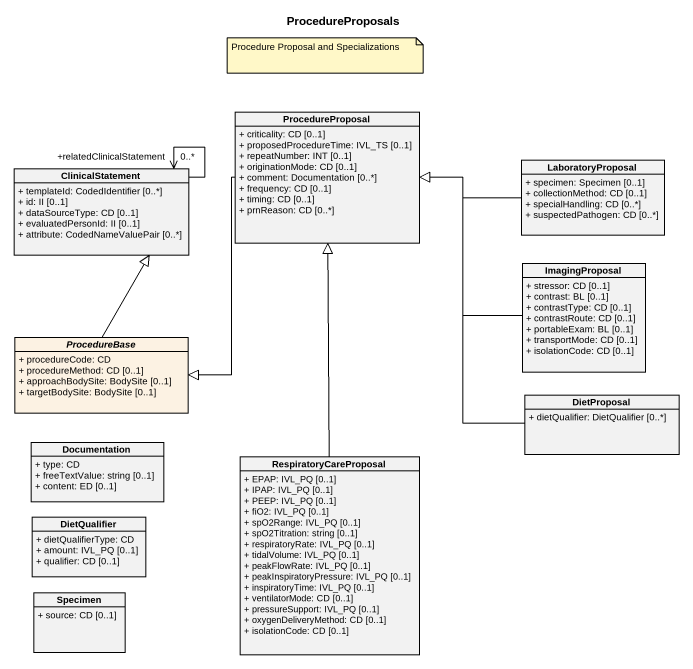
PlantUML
@startuml
title ProcedureProposals
hide circle
hide empty members
skinparam classAttributeIconSize 0
class ProcedureProposal {
  + criticality: CD [0..1]
  + proposedProcedureTime: IVL_TS [0..1]
  + repeatNumber: INT [0..1]
  + originationMode: CD [0..1]
  + comment: Documentation [0..*]
  + frequency: CD [0..1]
  + timing: CD [0..1]
  + prnReason: CD [0..*]
}
class ClinicalStatement {
  + templateId: CodedIdentifier [0..*]
  + id: II [0..1]
  + dataSourceType: CD [0..1]
  + evaluatedPersonId: II [0..1]
  + attribute: CodedNameValuePair [0..*]
}
class LaboratoryProposal {
  + specimen: Specimen [0..1]
  + collectionMethod: CD [0..1]
  + specialHandling: CD [0..*]
  + suspectedPathogen: CD [0..*]
}
class ImagingProposal {
  + stressor: CD [0..1]
  + contrast: BL [0..1]
  + contrastType: CD [0..1]
  + contrastRoute: CD [0..1]
  + portableExam: BL [0..1]
  + transportMode: CD [0..1]
  + isolationCode: CD [0..1]
}
abstract class ProcedureBase #FCF2E3 {
  + procedureCode: CD
  + procedureMethod: CD [0..1]
  + approachBodySite: BodySite [0..1]
  + targetBodySite: BodySite [0..1]
}
class DietProposal {
  + dietQualifier: DietQualifier [0..*]
}
class Documentation {
  + type: CD
  + freeTextValue: string [0..1]
  + content: ED [0..1]
}
class RespiratoryCareProposal {
  + EPAP: IVL_PQ [0..1]
  + IPAP: IVL_PQ [0..1]
  + PEEP: IVL_PQ [0..1]
  + fiO2: IVL_PQ [0..1]
  + spO2Range: IVL_PQ [0..1]
  + spO2Titration: string [0..1]
  + respiratoryRate: IVL_PQ [0..1]
  + tidalVolume: IVL_PQ [0..1]
  + peakFlowRate: IVL_PQ [0..1]
  + peakInspiratoryPressure: IVL_PQ [0..1]
  + inspiratoryTime: IVL_PQ [0..1]
  + ventilatorMode: CD [0..1]
  + pressureSupport: IVL_PQ [0..1]
  + oxygenDeliveryMethod: CD [0..1]
  + isolationCode: CD [0..1]
}
class DietQualifier {
  + dietQualifierType: CD
  + amount: IVL_PQ [0..1]
  + qualifier: CD [0..1]
}
class Specimen {
  + source: CD [0..1]
}
ProcedureProposal --|> ProcedureBase
ClinicalStatement --> "+relatedClinicalStatement\n0..*" ClinicalStatement
LaboratoryProposal -left-|> ProcedureProposal
ImagingProposal -left-|> ProcedureProposal
ProcedureBase -up-|> ClinicalStatement
DietProposal -up-|> ProcedureProposal
RespiratoryCareProposal -up-|> ProcedureProposal
note as N1
  Procedure Proposal and Specializations
end note
@enduml
